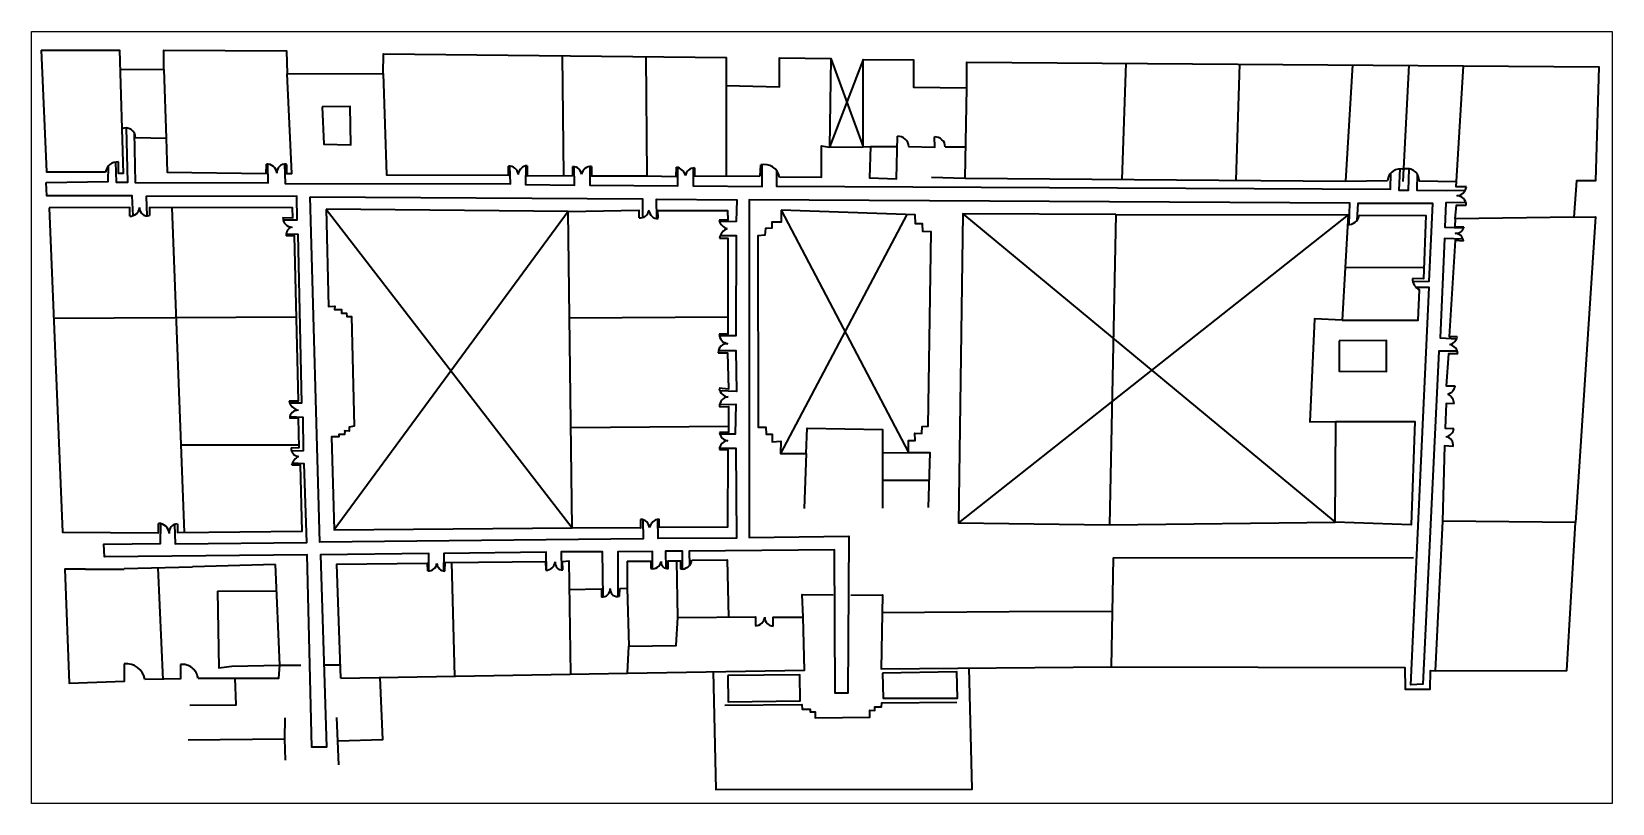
# Model space of a CAD drawing. Header units: metres. Extents: x 0 to 1.02, y 0 to 0.5.
import ezdxf

# ---------------------------------------------------------------- set-up
doc = ezdxf.new("R2010")
doc.units = ezdxf.units.M
picture_1 = doc.add_image_def('image1.jpeg', size_in_pixel=(3870, 1889))

msp = doc.modelspace()

# ---------------------------------------------------------------- linework, layer by layer
at = {"color": 1, "lineweight": 35}
for points in [[(0.0062, 0.4877), (0.0569, 0.4878), (0.0594, 0.4079), (0.0563, 0.4079), (0.0563, 0.4154)], [(0.0062, 0.4877), (0.0096, 0.4091), (0.0479, 0.4089)], [(0.0573, 0.4754), (0.0857, 0.4752), (0.0857, 0.4877), (0.1651, 0.4873), (0.1656, 0.4724), (0.2277, 0.4726), (0.228, 0.4854), (0.4499, 0.4831), (0.4499, 0.4648), (0.4845, 0.4641), (0.4845, 0.4828), (0.5177, 0.4824), (0.5168, 0.425), (0.5386, 0.4252), (0.5387, 0.4817), (0.5713, 0.4815), (0.5712, 0.4639), (0.6057, 0.4633), (0.6057, 0.4801), (1.0151, 0.4771), (1.0129, 0.4032), (1.0008, 0.4032), (0.9989, 0.3797), (1.0129, 0.3799), (1, 0.182), (0.9138, 0.1828)], [(0.3437, 0.4842), (0.3446, 0.4066)], [(0.3979, 0.4837), (0.3984, 0.4065), (0.4176, 0.406), (0.4177, 0.412)], [(0.5387, 0.4817), (0.5168, 0.425)], [(0.5177, 0.4824), (0.5386, 0.4252)], [(0.0857, 0.4752), (0.0872, 0.4309), (0.0879, 0.4087), (0.152, 0.408), (0.1521, 0.4139)], [(0.165, 0.4138), (0.1651, 0.4079), (0.1685, 0.4079), (0.1656, 0.4724)], [(0.2277, 0.4726), (0.2298, 0.4071), (0.309, 0.4069), (0.3088, 0.4127)], [(0.7088, 0.4794), (0.7061, 0.4041)], [(0.7824, 0.4788), (0.78, 0.4035)], [(0.8557, 0.4783), (0.8511, 0.4029), (0.8782, 0.4033)], [(0.8884, 0.4027), (0.8923, 0.478)], [(0.9294, 0.3992), (0.9228, 0.3992), (0.9276, 0.4777)], [(0.4499, 0.4648), (0.4499, 0.4063)], [(0.583, 0.4056), (0.6046, 0.405), (0.6057, 0.4633)], [(0.1883, 0.4511), (0.1892, 0.427), (0.2067, 0.4265), (0.2063, 0.4514), (0.1883, 0.4511)], [(0.0544, 0.4153), (0.0547, 0.4023), (0.0623, 0.4023), (0.0615, 0.4375)], [(0.0665, 0.4344), (0.0671, 0.4021), (0.1533, 0.4019), (0.1531, 0.4139)], [(0.0673, 0.4312), (0.0872, 0.4309)], [(0.5386, 0.4252), (0.5433, 0.4253), (0.5427, 0.4051), (0.5603, 0.4045), (0.5608, 0.432)], [(0.5681, 0.4253), (0.585, 0.425), (0.5849, 0.4316)], [(0.4845, 0.4057), (0.5117, 0.4055), (0.5117, 0.4258), (0.5168, 0.425)], [(0.5433, 0.4253), (0.5607, 0.4254)], [(0.5918, 0.4252), (0.605, 0.4252)], [(0.0094, 0.402), (0.0496, 0.4028), (0.0497, 0.4127)], [(0.1639, 0.4139), (0.1643, 0.4015), (0.3102, 0.4013), (0.3098, 0.4127)], [(0.3201, 0.4128), (0.3199, 0.4009), (0.3517, 0.4003), (0.3515, 0.4123)], [(0.321, 0.4129), (0.321, 0.4065), (0.3505, 0.4067), (0.3505, 0.4124)], [(0.3616, 0.4124), (0.3616, 0.4003), (0.4185, 0.3999), (0.4185, 0.4118)], [(0.3627, 0.4125), (0.3627, 0.4065), (0.3984, 0.4065)], [(0.4285, 0.4115), (0.4286, 0.3999), (0.4732, 0.3996), (0.4733, 0.4138)], [(0.4293, 0.4116), (0.4294, 0.4063), (0.4717, 0.4062)], [(0.4722, 0.4136), (0.4717, 0.4062)], [(0.4826, 0.4098), (0.4826, 0.3997), (0.8803, 0.3977), (0.8805, 0.4083)], [(0.8862, 0.4109), (0.8856, 0.3972), (0.8918, 0.3971), (0.8924, 0.4109)], [(0.0657, 0.3806), (0.0652, 0.3935), (0.0098, 0.3935), (0.0094, 0.402)], [(0.6046, 0.405), (0.8511, 0.4029)], [(0.8975, 0.4078), (0.8972, 0.3972), (0.9167, 0.397)], [(0.923, 0.4026), (0.8988, 0.4029)], [(0.1629, 0.3779), (0.1721, 0.378), (0.1719, 0.3932), (0.0741, 0.3931), (0.0746, 0.3805)], [(0.1805, 0.3929), (0.3957, 0.3915), (0.3956, 0.3793)], [(0.396, 0.1836), (0.3962, 0.1713), (0.1868, 0.1691), (0.1805, 0.3929)], [(0.4049, 0.3789), (0.4048, 0.3913), (0.4567, 0.3909), (0.4564, 0.3769), (0.4456, 0.3767)], [(0.8534, 0.3749), (0.8538, 0.3886), (0.4648, 0.3909), (0.4648, 0.1722), (0.5293, 0.1731), (0.5287, 0.0713), (0.5204, 0.0713), (0.5201, 0.1641), (0.426, 0.1633), (0.4261, 0.154)], [(0.929, 0.3891), (0.916, 0.389), (0.9154, 0.3731), (0.9276, 0.3728)], [(0.9167, 0.397), (0.9287, 0.3971)], [(0.0636, 0.3803), (0.0637, 0.3858), (0.0113, 0.3857)], [(0.0113, 0.3857), (0.0199, 0.1757), (0.0821, 0.1752), (0.0821, 0.1813)], [(0.1628, 0.3795), (0.1693, 0.3793), (0.1689, 0.3856), (0.0763, 0.386), (0.0764, 0.3807)], [(0.0909, 0.3859), (0.0989, 0.1755)], [(0.1908, 0.3848), (0.1922, 0.3218), (0.1964, 0.3219), (0.1964, 0.3219), (0.1963, 0.3199), (0.2007, 0.3198), (0.2007, 0.3175), (0.204, 0.3175), (0.2041, 0.3153), (0.2072, 0.3153), (0.209, 0.2442), (0.2058, 0.2437), (0.2058, 0.2411), (0.2026, 0.2412), (0.2028, 0.2412), (0.2027, 0.2389), (0.1991, 0.2389), (0.1991, 0.2374), (0.1942, 0.2374), (0.196, 0.1772), (0.3502, 0.1785), (0.3475, 0.3832), (0.1908, 0.3848)], [(0.1908, 0.3848), (0.3502, 0.1785)], [(0.3475, 0.3832), (0.196, 0.1772)], [(0.3475, 0.3832), (0.3934, 0.3842), (0.3934, 0.3792)], [(0.4059, 0.3789), (0.4057, 0.384), (0.4508, 0.384), (0.451, 0.3778), (0.4453, 0.3776)], [(0.4855, 0.3841), (0.4855, 0.3765), (0.4794, 0.3765), (0.4794, 0.3725), (0.4753, 0.3722), (0.475, 0.3679), (0.4703, 0.3676), (0.4707, 0.2437), (0.4756, 0.2436), (0.4759, 0.2391), (0.4797, 0.2391), (0.4797, 0.2341), (0.4852, 0.2345), (0.485, 0.2266), (0.5017, 0.2265), (0.5023, 0.243), (0.5512, 0.2422), (0.5512, 0.227), (0.568, 0.2272), (0.568, 0.2351), (0.5723, 0.2349), (0.5722, 0.2397), (0.5767, 0.2395), (0.5768, 0.2441), (0.5807, 0.2442), (0.5826, 0.3701), (0.5773, 0.3704), (0.577, 0.3754), (0.5726, 0.3754), (0.5723, 0.3812), (0.4855, 0.3841)], [(0.5669, 0.3814), (0.485, 0.2266)], [(0.4855, 0.3841), (0.568, 0.2272)], [(0.7022, 0.3814), (0.6031, 0.3817), (0.6003, 0.1817), (0.6982, 0.1803)], [(0.8527, 0.3811), (0.6003, 0.1817)], [(0.6031, 0.3817), (0.8444, 0.1821)], [(0.7022, 0.3814), (0.6982, 0.1803), (0.8444, 0.1821), (0.8449, 0.2474), (0.8959, 0.2474), (0.8936, 0.1803), (0.8444, 0.1821)], [(0.7022, 0.3814), (0.8527, 0.3811), (0.849, 0.3129), (0.831, 0.3138), (0.8279, 0.2472), (0.8449, 0.2474)], [(0.8947, 0.3379), (0.9053, 0.3381), (0.9076, 0.3884), (0.859, 0.3884), (0.8585, 0.3775)], [(0.86, 0.3809), (0.9031, 0.3808), (0.9015, 0.3397), (0.8944, 0.34)], [(0.9989, 0.3797), (0.9222, 0.3785), (0.9229, 0.3875), (0.9292, 0.3874)], [(0.1672, 0.2595), (0.175, 0.2595), (0.1726, 0.3685), (0.1649, 0.3687)], [(0.9222, 0.3785), (0.9218, 0.3736), (0.9278, 0.3734)], [(0.1668, 0.2607), (0.1729, 0.2608), (0.1702, 0.3676), (0.1649, 0.3676)], [(0.4455, 0.3661), (0.451, 0.3661), (0.4509, 0.3039), (0.4453, 0.3039)], [(0.446, 0.3678), (0.4563, 0.3677), (0.4562, 0.3028), (0.4455, 0.3027)], [(0.9272, 0.3654), (0.9152, 0.3658), (0.9123, 0.3014), (0.9231, 0.3009)], [(0.9275, 0.3642), (0.9221, 0.3645), (0.9183, 0.3023), (0.9235, 0.3023)], [(0.8509, 0.3472), (0.9018, 0.3471)], [(0.849, 0.3129), (0.8981, 0.3129), (0.899, 0.3326)], [(0.9235, 0.2929), (0.9116, 0.2929), (0.9012, 0.0772), (0.8933, 0.0767), (0.9052, 0.334), (0.897, 0.334)], [(0.0142, 0.3142), (0.1715, 0.315)], [(0.3484, 0.3145), (0.4509, 0.3151)], [(0.8469, 0.2995), (0.8469, 0.2799), (0.8777, 0.2797), (0.8777, 0.2997), (0.8469, 0.2995)], [(0.4448, 0.2918), (0.4507, 0.2918), (0.4514, 0.2682), (0.4454, 0.2688)], [(0.4449, 0.2933), (0.4561, 0.2932), (0.4565, 0.2668), (0.4458, 0.2671)], [(0.9239, 0.2912), (0.9178, 0.2912), (0.9163, 0.2703), (0.922, 0.2703)], [(0.4456, 0.2568), (0.4515, 0.257), (0.4515, 0.2402), (0.4455, 0.2402)], [(0.4458, 0.2583), (0.4561, 0.2585), (0.4558, 0.239), (0.4458, 0.2391)], [(0.9214, 0.2588), (0.9163, 0.259), (0.9156, 0.2429), (0.9212, 0.2428)], [(0.1684, 0.2284), (0.1762, 0.2286), (0.1758, 0.2499), (0.1673, 0.2503)], [(0.1681, 0.2302), (0.1732, 0.2304), (0.1729, 0.2494), (0.1673, 0.2494)], [(0.3494, 0.2435), (0.4515, 0.2442)], [(0.0967, 0.2321), (0.1731, 0.2323)], [(0.4456, 0.2301), (0.4561, 0.23), (0.4565, 0.1718), (0.4058, 0.1716), (0.4056, 0.184)], [(0.4455, 0.2291), (0.451, 0.229), (0.4507, 0.1789), (0.4064, 0.1786), (0.4064, 0.1841)], [(0.5017, 0.2265), (0.5004, 0.1909)], [(0.5512, 0.227), (0.5512, 0.1912)], [(0.568, 0.2272), (0.5818, 0.2273), (0.5807, 0.1917)], [(0.9207, 0.2312), (0.9151, 0.2316), (0.9138, 0.1828)], [(0.0926, 0.1807), (0.0929, 0.168), (0.1782, 0.1689), (0.1765, 0.2199), (0.1689, 0.2204)], [(0.0944, 0.1811), (0.0945, 0.1755), (0.1753, 0.1762), (0.1742, 0.219), (0.1685, 0.219)], [(0.5512, 0.2094), (0.5812, 0.2094)], [(0.2573, 0.1505), (0.2572, 0.1618), (0.1871, 0.1609), (0.1911, 0.0364), (0.1815, 0.0364), (0.1784, 0.161), (0.0473, 0.1596), (0.0468, 0.1679), (0.0835, 0.1684), (0.0837, 0.1811)], [(0.3945, 0.1838), (0.3944, 0.1782), (0.3502, 0.1785)], [(0.6994, 0.0885), (0.8896, 0.088), (0.8898, 0.074), (0.906, 0.074), (0.9062, 0.0861), (0.9091, 0.0859), (0.9944, 0.0861), (1, 0.182)], [(0.9138, 0.1828), (0.9091, 0.0859)], [(0.1579, 0.1548), (0.1042, 0.1532)], [(0.1296, 0.0888), (0.1607, 0.0894), (0.1579, 0.1548)], [(0.2002, 0.0811), (0.1976, 0.155), (0.2562, 0.1555), (0.2565, 0.1505)], [(0.3335, 0.1511), (0.3334, 0.1627), (0.2671, 0.1618), (0.2668, 0.1505)], [(0.2677, 0.1504), (0.2679, 0.156), (0.3328, 0.1567), (0.333, 0.1511)], [(0.2742, 0.0824), (0.2723, 0.156)], [(0.3702, 0.1337), (0.3698, 0.163), (0.3431, 0.1629), (0.3432, 0.1513)], [(0.3441, 0.1513), (0.3439, 0.1566), (0.3479, 0.157), (0.349, 0.0837)], [(0.4021, 0.152), (0.4022, 0.1632), (0.3798, 0.1629), (0.3797, 0.1339)], [(0.3858, 0.1568), (0.3857, 0.1393), (0.3868, 0.1019)], [(0.3858, 0.1568), (0.4012, 0.1568), (0.4012, 0.1521)], [(0.4217, 0.1518), (0.4216, 0.1634), (0.4105, 0.1633), (0.4108, 0.1521)], [(0.4123, 0.152), (0.4124, 0.1571), (0.4203, 0.1571), (0.4203, 0.1518)], [(0.4185, 0.1203), (0.4179, 0.1571)], [(0.4276, 0.1576), (0.4506, 0.1578), (0.4513, 0.1207)], [(0.5307, 0.1349), (0.5512, 0.1351), (0.5504, 0.0872), (0.6994, 0.0885), (0.7007, 0.1591), (0.8951, 0.1593)], [(0.035, 0.1517), (0.0216, 0.1517), (0.0244, 0.0779), (0.0601, 0.0792), (0.0601, 0.0904)], [(0.035, 0.1517), (0.0518, 0.1517)], [(0.0518, 0.1517), (0.06, 0.1517)], [(0.0599, 0.1521), (0.1042, 0.1532)], [(0.0818, 0.1526), (0.085, 0.08)], [(0.1205, 0.1375), (0.1587, 0.1377)], [(0.1205, 0.1375), (0.1212, 0.0877), (0.1296, 0.0888)], [(0.3482, 0.1386), (0.3691, 0.1389), (0.3692, 0.1336)], [(0.3809, 0.1342), (0.3811, 0.1392)], [(0.3811, 0.1392), (0.3857, 0.1393)], [(0.4804, 0.1148), (0.4804, 0.1205), (0.4997, 0.1205), (0.4992, 0.1353), (0.5193, 0.135)], [(0.551, 0.1236), (0.6331, 0.1243), (0.7001, 0.1245)], [(0.2002, 0.0811), (0.386, 0.0843), (0.3868, 0.1019), (0.4175, 0.1023), (0.4185, 0.1203), (0.4688, 0.1208), (0.4688, 0.1151)], [(0.386, 0.0843), (0.5006, 0.0863), (0.4997, 0.1205)], [(0.0734, 0.0805), (0.0966, 0.0809), (0.0966, 0.09)], [(0.1025, 0.0635), (0.1325, 0.0638), (0.1318, 0.0811), (0.1601, 0.0811), (0.1607, 0.0894)], [(0.1607, 0.0894), (0.1744, 0.0896)], [(0.1999, 0.0896), (0.1894, 0.0894)], [(0.4414, 0.0853), (0.4432, 0.009), (0.6092, 0.0093), (0.6074, 0.0877)], [(0.4509, 0.0829), (0.4511, 0.0658), (0.4979, 0.0664), (0.4976, 0.0832), (0.4509, 0.0829)], [(0.5511, 0.0844), (0.5515, 0.0682), (0.5997, 0.0682), (0.5994, 0.0851), (0.5511, 0.0844)], [(0.1078, 0.0811), (0.1318, 0.0811)], [(0.1984, 0.0404), (0.2275, 0.0414), (0.2258, 0.0815)], [(0.449, 0.0636), (0.4989, 0.0641), (0.4991, 0.061), (0.5043, 0.061), (0.5043, 0.0592), (0.5076, 0.0592), (0.5076, 0.0554), (0.543, 0.0559), (0.5429, 0.0603), (0.5462, 0.0602), (0.5461, 0.0625), (0.5505, 0.0626), (0.5507, 0.0652), (0.5994, 0.0655)], [(0.1641, 0.0555), (0.1637, 0.0418)], [(0.1991, 0.025), (0.1978, 0.0557)], [(0.1015, 0.0411), (0.1637, 0.0418), (0.1642, 0.028)]]:
    msp.add_lwpolyline(points, dxfattribs=at)
for centre, radius, start, end in [((0.0611, 0.4313), 0.00614, 358.2347, 115.3173), ((0.5612, 0.4251), 0.00694, 2.1025, 93.0854), ((0.5852, 0.425), 0.00659, 1.1937, 92.8903), ((0.0555, 0.4077), 0.0077, 84.5464, 171.3499), ((0.1526, 0.4077), 0.00629, 3.9469, 94.7432), ((0.1641, 0.4087), 0.00525, 79.9794, 186.4179), ((0.3092, 0.4068), 0.00592, 5.7843, 93.719), ((0.3213, 0.4067), 0.00625, 92.6096, 173.8012), ((0.3505, 0.4068), 0.00566, 5.0007, 89.0107), ((0.3625, 0.406), 0.00651, 88.4216, 168.6911), ((0.4164, 0.4047), 0.00739, 13.8862, 79.9703), ((0.4292, 0.4059), 0.00565, 88.838, 173.8854), ((0.4744, 0.4035), 0.0103, 12.0033, 102.0033), ((0.8866, 0.4025), 0.00839, 74.4403, 174.7053), ((0.8912, 0.4034), 0.00759, 355.8944, 108.5014), ((0.9228, 0.4001), 0.00663, 272.4161, 351.6499), ((0.9232, 0.3875), 0.00604, 359.4292, 91.0925), ((0.0639, 0.3864), 0.00607, 266.5442, 355.0156), ((0.0749, 0.3855), 0.00499, 175.5032, 286.5546), ((0.1687, 0.3791), 0.00593, 176.92, 270.232), ((0.3942, 0.3849), 0.00576, 262.3764, 352.3764), ((0.4054, 0.3843), 0.00551, 182.1358, 274.7402), ((0.8531, 0.3818), 0.0069, 263.6122, 352.8381), ((0.1701, 0.3682), 0.00522, 104.8511, 186.7152), ((0.4524, 0.3793), 0.0073, 193.4175, 255.7179), ((0.4536, 0.3645), 0.00823, 111.2128, 169.0308), ((0.9225, 0.3746), 0.00545, 265.8098, 347.8789), ((0.9218, 0.3634), 0.00576, 7.643, 87.7651), ((0.9025, 0.3399), 0.00809, 179.2653, 244.6849), ((0.4502, 0.2922), 0.00544, 82.6506, 183.4004), ((0.452, 0.3042), 0.00667, 182.5289, 260.6924), ((0.9167, 0.3038), 0.00699, 286.6577, 347.6464), ((0.9171, 0.2905), 0.00684, 5.9436, 76.4715), ((0.4516, 0.2694), 0.00622, 185.9488, 265.9973), ((0.9157, 0.2711), 0.00634, 285.6505, 353.2303), ((0.1745, 0.2622), 0.00781, 190.6516, 256.2804), ((0.4517, 0.2571), 0.00613, 95.5339, 182.6694), ((0.9141, 0.2584), 0.00735, 3.0615, 63.4328), ((0.1721, 0.2497), 0.00487, 83.9568, 184.4635), ((0.4516, 0.2409), 0.00609, 187.2608, 264.4509), ((0.915, 0.2436), 0.00632, 281.3261, 352.3571), ((0.9155, 0.2322), 0.0053, 349.3086, 82.0273), ((0.1737, 0.2302), 0.00565, 180.1738, 261.9884), ((0.4515, 0.2289), 0.006, 94.6242, 177.6423), ((0.1766, 0.2171), 0.00839, 115.9026, 166.8099), ((0.0821, 0.1743), 0.00704, 4.8358, 90.1014), ((0.0945, 0.1756), 0.00544, 91.394, 188.3175), ((0.3945, 0.1781), 0.00574, 3.2492, 90.1854), ((0.4073, 0.177), 0.00721, 97.2457, 168.455), ((0.2571, 0.1559), 0.0054, 264.1178, 357.3628), ((0.2679, 0.1558), 0.0054, 182.2273, 267.9429), ((0.3335, 0.1567), 0.00561, 264.9305, 357.3204), ((0.3436, 0.1558), 0.00455, 172.279, 275.658), ((0.4022, 0.1576), 0.00563, 259.0858, 349.0858), ((0.412, 0.1562), 0.00422, 174.8126, 274.9665), ((0.4211, 0.1583), 0.00656, 263.1022, 353.6784), ((0.3694, 0.1391), 0.00543, 268.0347, 359.4678), ((0.3794, 0.1385), 0.00459, 173.5595, 289.0389), ((0.4691, 0.121), 0.00583, 266.7702, 356.7702), ((0.4803, 0.1202), 0.00538, 175.0399, 271.5344), ((0.0613, 0.0782), 0.0123, 10.6793, 95.9122), ((0.0977, 0.0799), 0.0101, 6.625, 96.625)]:
    msp.add_arc(centre, radius, start, end, dxfattribs=at)

# ---------------------------------------------------------------- pictures from other files: only their frames are drawn
image = msp.add_image(picture_1, insert=(0, 0), size_in_units=(1.0239, 0.4998))
image.dxf.flags = 7

doc.saveas('drawing.dxf')
